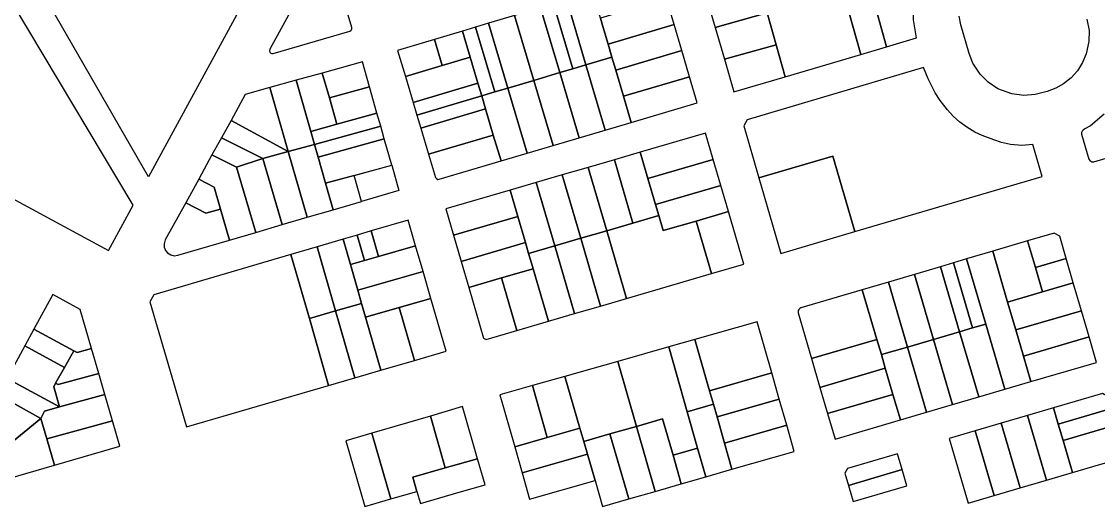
# Model space of a CAD drawing. Header units: metres. Extents: x 263639 to 269142, y 7370519 to 7372711.
# Drawn here: x 264866 to 265420, y 7370521 to 7370771 of the extents above; entities that cross this region are included whole.
import ezdxf

# ---------------------------------------------------------------- set-up
doc = ezdxf.new("R2010")
doc.units = ezdxf.units.M
doc.layers.add('LOTE', color=7, linetype='Continuous')

msp = doc.modelspace()

# ---------------------------------------------------------------- linework, layer by layer
at = {"layer": 'LOTE', "color": 7}
for points in [[(264860.97, 7371100.57), (264954.11, 7370944.66), (265014.41, 7370843.85), (264931.25, 7370690.63), (264868.16, 7370800.24), (264827.16, 7370867.04), (264725.48, 7371032.23), (264825.46, 7371093.16), (264860.97, 7371100.57)], [(264654.43, 7370791.47), (264910.69, 7370652.75), (264923.39, 7370676.16), (264715.03, 7371024.47), (264711.06, 7371025.39), (264564.25, 7370939.32), (264654.43, 7370791.47)], [(265021.44, 7370807.24), (264993.67, 7370756.37), (264993.48, 7370755.62), (264993.7, 7370754.88), (264994.19, 7370754.39), (264994.76, 7370754.17), (264995.4, 7370754.22), (265034.86, 7370765.69), (265035.41, 7370765.98), (265035.79, 7370766.46), (265035.94, 7370766.97), (265035.88, 7370767.56), (265024.19, 7370806.95), (265021.44, 7370807.24)], [(265223.1, 7370767.55), (265249.83, 7370775.09), (265245, 7370792.23), (265218.14, 7370784.65), (265223.1, 7370767.55)], [(265311.29, 7370757.66), (265305.22, 7370779.17), (265302.21, 7370789.86), (265288.88, 7370786.1), (265298.01, 7370753.73), (265311.29, 7370757.66)], [(265156.51, 7370748.32), (265146.58, 7370781.8), (265139.87, 7370779.79), (265149.79, 7370746.33), (265156.51, 7370748.32)], [(265169.91, 7370752.29), (265167.91, 7370759.02), (265165.24, 7370768.03), (265163.93, 7370772.44), (265159.97, 7370785.8), (265146.58, 7370781.8), (265156.51, 7370748.32), (265169.91, 7370752.29)], [(265167.91, 7370759.02), (265201.9, 7370769.09), (265197.92, 7370782.52), (265181.22, 7370777.57), (265163.93, 7370772.44), (265165.24, 7370768.03), (265167.91, 7370759.02)], [(265298.01, 7370753.73), (265288.88, 7370786.1), (265275.57, 7370782.35), (265262.91, 7370778.78), (265249.83, 7370775.09), (265254.45, 7370758.73), (265259.1, 7370742.23), (265298.01, 7370753.73)], [(265325.77, 7370784.96), (265305.22, 7370779.17), (265311.29, 7370757.66), (265326.8, 7370762.24), (265325.26, 7370771.45), (265325.06, 7370776.72), (265325.77, 7370784.96)], [(265143.08, 7370744.34), (265133.17, 7370777.79), (265119.75, 7370773.78), (265129.66, 7370740.36), (265143.08, 7370744.34)], [(265149.79, 7370746.33), (265139.87, 7370779.79), (265133.17, 7370777.79), (265143.08, 7370744.34), (265149.79, 7370746.33)], [(265106.34, 7370769.78), (265099.63, 7370767.77), (265109.53, 7370734.39), (265116.24, 7370736.38), (265106.34, 7370769.78)], [(265116.24, 7370736.38), (265129.66, 7370740.36), (265119.75, 7370773.78), (265106.34, 7370769.78), (265116.24, 7370736.38)], [(265227.84, 7370751.23), (265254.45, 7370758.73), (265249.83, 7370775.09), (265223.1, 7370767.55), (265227.84, 7370751.23)], [(265096.92, 7370752.28), (265092.92, 7370765.77), (265078.55, 7370761.48), (265082.54, 7370748.02), (265096.92, 7370752.28)], [(265099.63, 7370767.77), (265092.92, 7370765.77), (265096.92, 7370752.28), (265100.9, 7370738.86), (265102.82, 7370732.4), (265109.53, 7370734.39), (265099.63, 7370767.77)], [(265171.89, 7370745.6), (265205.88, 7370755.67), (265201.9, 7370769.09), (265167.91, 7370759.02), (265169.91, 7370752.29), (265171.89, 7370745.6)], [(265082.54, 7370748.02), (265078.55, 7370761.48), (265059.48, 7370755.78), (265063.5, 7370742.37), (265082.54, 7370748.02)], [(265259.1, 7370742.23), (265254.45, 7370758.73), (265227.84, 7370751.23), (265232.72, 7370734.43), (265259.1, 7370742.23)], [(265175.87, 7370732.17), (265209.86, 7370742.25), (265205.88, 7370755.67), (265171.89, 7370745.6), (265175.87, 7370732.17)], [(265024.4, 7370731.29), (265045.07, 7370736.97), (265041.41, 7370749.89), (265020.7, 7370744.14), (265024.4, 7370731.29)], [(265063.5, 7370742.37), (265067.52, 7370728.96), (265100.9, 7370738.86), (265096.92, 7370752.28), (265082.54, 7370748.02), (265063.5, 7370742.37)], [(265143.08, 7370744.34), (265153.03, 7370710.81), (265166.45, 7370714.78), (265156.51, 7370748.32), (265149.79, 7370746.33), (265143.08, 7370744.34)], [(265166.45, 7370714.78), (265179.85, 7370718.76), (265175.87, 7370732.17), (265171.89, 7370745.6), (265169.91, 7370752.29), (265156.51, 7370748.32), (265166.45, 7370714.78)], [(265014.77, 7370714.13), (265028.27, 7370717.84), (265024.4, 7370731.29), (265020.7, 7370744.14), (265007.21, 7370740.4), (265014.77, 7370714.13)], [(265129.66, 7370740.36), (265139.6, 7370706.83), (265153.03, 7370710.81), (265143.08, 7370744.34), (265129.66, 7370740.36)], [(265179.85, 7370718.76), (265213.84, 7370728.83), (265209.86, 7370742.25), (265175.87, 7370732.17), (265179.85, 7370718.76)], [(265330.27, 7370746.96), (265239.45, 7370720.12), (265237.74, 7370717), (265245.55, 7370690.19), (265283.61, 7370701.28), (265294.91, 7370662.51), (265391.44, 7370690.94), (265386.61, 7370707.42), (265381.04, 7370706.92), (265375.08, 7370707.33), (265370.49, 7370708.37), (265366.51, 7370709.75), (265360.62, 7370712), (265356.81, 7370713.74), (265352.66, 7370716.25), (265348.99, 7370718.93), (265345.66, 7370721.96), (265342.66, 7370725.26), (265338.92, 7370729.97), (265336.38, 7370733.92), (265332.65, 7370741.12), (265330.27, 7370746.96)], [(265003.2, 7370703.69), (264993.72, 7370736.65), (264981.08, 7370733.14), (264973.74, 7370719.79), (265003.2, 7370703.69)], [(265016.7, 7370707.4), (265014.77, 7370714.13), (265007.21, 7370740.4), (264993.72, 7370736.65), (265003.2, 7370703.69), (265016.7, 7370707.4)], [(265028.27, 7370717.84), (265048.89, 7370723.5), (265045.07, 7370736.97), (265024.4, 7370731.29), (265028.27, 7370717.84)], [(265102.82, 7370732.4), (265100.9, 7370738.86), (265067.52, 7370728.96), (265069.45, 7370722.51), (265102.82, 7370732.4)], [(265109.53, 7370734.39), (265102.82, 7370732.4), (265104.82, 7370725.63), (265108.8, 7370712.21), (265112.76, 7370698.87), (265126.18, 7370702.85), (265116.24, 7370736.38), (265109.53, 7370734.39)], [(265116.24, 7370736.38), (265126.18, 7370702.85), (265139.6, 7370706.83), (265129.66, 7370740.36), (265116.24, 7370736.38)], [(265069.45, 7370722.51), (265071.48, 7370715.74), (265104.82, 7370725.63), (265102.82, 7370732.4), (265069.45, 7370722.51)], [(265071.48, 7370715.74), (265075.49, 7370702.33), (265108.8, 7370712.21), (265104.82, 7370725.63), (265071.48, 7370715.74)], [(264990.07, 7370700.09), (265003.2, 7370703.69), (264973.74, 7370719.79), (264968.75, 7370710.72), (264990.07, 7370700.09)], [(265050.8, 7370716.76), (265048.89, 7370723.5), (265028.27, 7370717.84), (265014.77, 7370714.13), (265016.7, 7370707.4), (265050.8, 7370716.76)], [(265016.7, 7370707.4), (265018.58, 7370700.86), (265052.65, 7370710.21), (265050.8, 7370716.76), (265016.7, 7370707.4)], [(264976.58, 7370695.64), (264990.07, 7370700.09), (264968.75, 7370710.72), (264963.92, 7370701.95), (264976.58, 7370695.64)], [(265018.58, 7370700.86), (265022.45, 7370687.4), (265036.92, 7370691.37), (265056.47, 7370696.74), (265052.65, 7370710.21), (265018.58, 7370700.86)], [(265075.49, 7370702.33), (265079.06, 7370690.41), (265079.51, 7370689.78), (265080.23, 7370689.4), (265080.93, 7370689.44), (265112.76, 7370698.87), (265108.8, 7370712.21), (265075.49, 7370702.33)], [(265222.01, 7370699.69), (265218.05, 7370713.22), (265184.46, 7370703.4), (265188.41, 7370689.88), (265222.01, 7370699.69)], [(265000.09, 7370666.1), (265012.93, 7370669.86), (265003.2, 7370703.69), (264990.07, 7370700.09), (265000.09, 7370666.1)], [(265003.2, 7370703.69), (265012.93, 7370669.86), (265026.37, 7370673.8), (265022.45, 7370687.4), (265018.58, 7370700.86), (265016.7, 7370707.4), (265003.2, 7370703.69)], [(265193.98, 7370670.81), (265192.34, 7370676.44), (265188.41, 7370689.88), (265184.46, 7370703.4), (265171.15, 7370699.51), (265180.67, 7370666.92), (265193.98, 7370670.81)], [(264976.58, 7370695.64), (264963.92, 7370701.95), (264957.08, 7370689.5), (264965, 7370685.39), (264968.34, 7370674.08), (264973.02, 7370658.17), (264986.46, 7370662.11), (264976.58, 7370695.64)], [(264986.46, 7370662.11), (265000.09, 7370666.1), (264990.07, 7370700.09), (264976.58, 7370695.64), (264986.46, 7370662.11)], [(265180.67, 7370666.92), (265171.15, 7370699.51), (265157.71, 7370695.58), (265167.23, 7370662.99), (265180.67, 7370666.92)], [(265225.93, 7370686.26), (265222.01, 7370699.69), (265188.41, 7370689.88), (265192.34, 7370676.44), (265225.93, 7370686.26)], [(265283.61, 7370701.28), (265245.55, 7370690.19), (265256.89, 7370651.31), (265294.91, 7370662.51), (265283.61, 7370701.28)], [(265056.47, 7370696.74), (265060.17, 7370683.71), (265040.98, 7370678.08), (265037.19, 7370691.45), (265056.47, 7370696.74)], [(265167.23, 7370662.99), (265157.71, 7370695.58), (265144.27, 7370691.66), (265153.79, 7370659.07), (265167.23, 7370662.99)], [(264960.77, 7370672), (264968.34, 7370674.08), (264965, 7370685.39), (264957.08, 7370689.5), (264950.41, 7370677.38), (264960.77, 7370672)], [(265022.45, 7370687.4), (265026.37, 7370673.8), (265040.98, 7370678.08), (265037.19, 7370691.45), (265022.45, 7370687.4)], [(265117.48, 7370683.83), (265121.43, 7370670.3), (265125.36, 7370656.86), (265127, 7370651.24), (265140.44, 7370655.16), (265130.92, 7370687.75), (265117.48, 7370683.83)], [(265130.92, 7370687.75), (265140.44, 7370655.16), (265153.79, 7370659.07), (265144.27, 7370691.66), (265130.92, 7370687.75)], [(265084.36, 7370674.15), (265088.32, 7370660.62), (265121.43, 7370670.3), (265117.48, 7370683.83), (265084.36, 7370674.15)], [(265196.27, 7370663), (265213.19, 7370667.95), (265229.86, 7370672.82), (265225.93, 7370686.26), (265192.34, 7370676.44), (265193.98, 7370670.81), (265196.27, 7370663)], [(264950.41, 7370677.38), (264939.89, 7370658.26), (264939.25, 7370656.21), (264939.32, 7370654.51), (264939.96, 7370652.84), (264941.05, 7370651.5), (264942.65, 7370650.51), (264944.36, 7370650.12), (264946.26, 7370650.33), (264973.02, 7370658.17), (264968.34, 7370674.08), (264960.77, 7370672), (264950.41, 7370677.38)], [(265121.43, 7370670.3), (265088.32, 7370660.62), (265092.24, 7370647.18), (265125.36, 7370656.86), (265121.43, 7370670.3)], [(265221.11, 7370640.87), (265213.19, 7370667.95), (265196.27, 7370663), (265193.98, 7370670.81), (265180.67, 7370666.92), (265167.23, 7370662.99), (265177.43, 7370628.1), (265221.11, 7370640.87)], [(265237.78, 7370645.74), (265229.86, 7370672.82), (265213.19, 7370667.95), (265221.11, 7370640.87), (265237.78, 7370645.74)], [(265064.88, 7370668.41), (265045.85, 7370662.84), (265049.64, 7370649.66), (265068.74, 7370655.16), (265064.88, 7370668.41)], [(265031.45, 7370658.62), (265035.23, 7370645.51), (265042.43, 7370647.58), (265038.65, 7370660.73), (265031.45, 7370658.62)], [(265038.65, 7370660.73), (265042.43, 7370647.58), (265049.64, 7370649.66), (265045.85, 7370662.84), (265038.65, 7370660.73)], [(265153.79, 7370659.07), (265140.44, 7370655.16), (265150.64, 7370620.27), (265163.99, 7370624.17), (265153.79, 7370659.07)], [(265163.99, 7370624.17), (265177.43, 7370628.1), (265167.23, 7370662.99), (265153.79, 7370659.07), (265163.99, 7370624.17)], [(265400.46, 7370660.13), (265397.62, 7370661.71), (265383.96, 7370657.69), (265387.94, 7370644.1), (265403.8, 7370648.75), (265400.46, 7370660.13)], [(265004.58, 7370650.74), (265014.07, 7370617.81), (265027.52, 7370621.68), (265018.02, 7370654.68), (265004.58, 7370650.74)], [(265018.02, 7370654.68), (265027.52, 7370621.68), (265040.97, 7370625.56), (265039.03, 7370632.28), (265035.23, 7370645.51), (265031.45, 7370658.62), (265018.02, 7370654.68)], [(265068.74, 7370655.16), (265049.64, 7370649.66), (265042.43, 7370647.58), (265035.23, 7370645.51), (265039.03, 7370632.28), (265072.6, 7370641.95), (265068.74, 7370655.16)], [(265125.36, 7370656.86), (265092.24, 7370647.18), (265096.17, 7370633.75), (265112.97, 7370638.66), (265129.29, 7370643.42), (265128.59, 7370645.81), (265127, 7370651.24), (265125.36, 7370656.86)], [(265127, 7370651.24), (265128.59, 7370645.81), (265129.29, 7370643.42), (265137.2, 7370616.34), (265150.64, 7370620.27), (265140.44, 7370655.16), (265127, 7370651.24)], [(265365.97, 7370652.38), (265373.62, 7370626.26), (265391.63, 7370631.54), (265387.94, 7370644.1), (265383.96, 7370657.69), (265365.97, 7370652.38)], [(265023.98, 7370583.36), (265014.07, 7370617.81), (265004.58, 7370650.74), (264933.93, 7370630.04), (264931.89, 7370626.32), (264950.74, 7370562.02), (265023.98, 7370583.36)], [(265345.83, 7370646.44), (265345.83, 7370646.44), (265355.64, 7370612.94), (265362.36, 7370614.91), (265352.54, 7370648.42), (265345.83, 7370646.44)], [(265352.54, 7370648.42), (265362.36, 7370614.91), (265372.2, 7370581.32), (265385.64, 7370585.26), (265381.79, 7370598.38), (265377.84, 7370611.87), (265373.62, 7370626.26), (265365.97, 7370652.38), (265352.54, 7370648.42)], [(265403.8, 7370648.75), (265387.94, 7370644.1), (265391.63, 7370631.54), (265407.48, 7370636.18), (265403.8, 7370648.75)], [(265112.97, 7370638.66), (265120.89, 7370611.57), (265137.2, 7370616.34), (265129.29, 7370643.42), (265112.97, 7370638.66)], [(265325.68, 7370640.5), (265335.49, 7370607.04), (265348.93, 7370610.97), (265339.11, 7370644.46), (265325.68, 7370640.5)], [(265345.83, 7370646.44), (265339.11, 7370644.46), (265348.93, 7370610.97), (265355.64, 7370612.94), (265345.83, 7370646.44)], [(265072.6, 7370641.95), (265039.03, 7370632.28), (265040.97, 7370625.56), (265043.03, 7370618.4), (265060.33, 7370623.38), (265076.64, 7370628.07), (265072.6, 7370641.95)], [(265096.17, 7370633.75), (265103.81, 7370607.62), (265105.05, 7370606.94), (265120.89, 7370611.57), (265112.97, 7370638.66), (265096.17, 7370633.75)], [(265298.83, 7370632.58), (265306.31, 7370607.04), (265308.62, 7370599.16), (265322.06, 7370603.1), (265312.26, 7370636.54), (265298.83, 7370632.58)], [(265312.26, 7370636.54), (265322.06, 7370603.1), (265335.49, 7370607.04), (265325.68, 7370640.5), (265312.26, 7370636.54)], [(265272.67, 7370597.18), (265306.31, 7370607.04), (265298.83, 7370632.58), (265267.16, 7370623.23), (265266.56, 7370622.95), (265266.08, 7370622.47), (265265.8, 7370621.88), (265265.71, 7370621.32), (265265.79, 7370620.75), (265272.67, 7370597.18)], [(265407.48, 7370636.18), (265391.63, 7370631.54), (265373.62, 7370626.26), (265377.84, 7370611.87), (265411.7, 7370621.79), (265407.48, 7370636.18)], [(264881.93, 7370630.1), (264872.23, 7370612.29), (264892.77, 7370601.15), (264894.43, 7370600.25), (264901.89, 7370602.3), (264896.1, 7370622.35), (264881.93, 7370630.1)], [(265050.87, 7370591.19), (265043.03, 7370618.4), (265040.97, 7370625.56), (265027.52, 7370621.68), (265037.43, 7370587.28), (265050.87, 7370591.19)], [(265076.64, 7370628.07), (265060.33, 7370623.38), (265068.15, 7370596.23), (265084.54, 7370601), (265076.64, 7370628.07)], [(265037.43, 7370587.28), (265027.52, 7370621.68), (265014.07, 7370617.81), (265023.98, 7370583.36), (265037.43, 7370587.28)], [(265068.15, 7370596.23), (265060.33, 7370623.38), (265043.03, 7370618.4), (265050.87, 7370591.19), (265068.15, 7370596.23)], [(265411.7, 7370621.79), (265377.84, 7370611.87), (265381.79, 7370598.38), (265415.65, 7370608.3), (265411.7, 7370621.79)], [(265252.2, 7370589.74), (265244.66, 7370616.12), (265212.58, 7370607), (265220.14, 7370580.57), (265252.2, 7370589.74)], [(265372.2, 7370581.32), (265362.36, 7370614.91), (265355.64, 7370612.94), (265348.93, 7370610.97), (265358.77, 7370577.38), (265372.2, 7370581.32)], [(264872.23, 7370612.29), (264867.55, 7370603.7), (264887.98, 7370592.61), (264892.77, 7370601.15), (264872.23, 7370612.29)], [(265358.77, 7370577.38), (265348.93, 7370610.97), (265335.49, 7370607.04), (265345.33, 7370573.45), (265358.77, 7370577.38)], [(264858.42, 7370586.93), (264885.4, 7370572.3), (264882.4, 7370582.67), (264883.39, 7370584.44), (264887.98, 7370592.61), (264867.55, 7370603.7), (264858.42, 7370586.93)], [(265208.67, 7370569.75), (265222.13, 7370573.6), (265220.14, 7370580.57), (265212.58, 7370607), (265199.11, 7370603.18), (265208.67, 7370569.75)], [(265277, 7370582.32), (265310.67, 7370592.18), (265308.62, 7370599.16), (265306.31, 7370607.04), (265272.67, 7370597.18), (265277, 7370582.32)], [(265345.33, 7370573.45), (265335.49, 7370607.04), (265322.06, 7370603.1), (265331.9, 7370569.51), (265345.33, 7370573.45)], [(265415.65, 7370608.3), (265381.79, 7370598.38), (265385.64, 7370585.26), (265419.5, 7370595.18), (265415.65, 7370608.3)], [(264901.89, 7370602.3), (264894.43, 7370600.25), (264892.77, 7370601.15), (264887.98, 7370592.61), (264883.39, 7370584.44), (264884.65, 7370583.76), (264905.59, 7370589.52), (264901.89, 7370602.3)], [(265195.98, 7370566.12), (265201.34, 7370547.38), (265214.03, 7370551.01), (265208.67, 7370569.75), (265199.11, 7370603.18), (265172.85, 7370595.72), (265182.47, 7370562.26), (265195.98, 7370566.12)], [(265331.9, 7370569.51), (265322.06, 7370603.1), (265308.62, 7370599.16), (265310.67, 7370592.18), (265314.62, 7370578.69), (265318.46, 7370565.57), (265331.9, 7370569.51)], [(265172.85, 7370595.72), (265159.48, 7370591.92), (265145.62, 7370587.98), (265153.37, 7370561.32), (265155.35, 7370554.5), (265168.77, 7370558.34), (265182.47, 7370562.26), (265172.85, 7370595.72)], [(265280.93, 7370568.82), (265314.62, 7370578.69), (265310.67, 7370592.18), (265277, 7370582.32), (265280.93, 7370568.82)], [(264858.42, 7370586.93), (264853.79, 7370578.42), (264875.74, 7370566.29), (264877.61, 7370570.15), (264885.4, 7370572.3), (264858.42, 7370586.93)], [(264905.59, 7370589.52), (264884.65, 7370583.76), (264883.39, 7370584.44), (264882.4, 7370582.67), (264885.4, 7370572.3), (264908.71, 7370578.71), (264905.59, 7370589.52)], [(265145.62, 7370587.98), (265128.94, 7370583.24), (265136.58, 7370556.52), (265153.37, 7370561.32), (265145.62, 7370587.98)], [(265256.05, 7370576.28), (265252.2, 7370589.74), (265220.14, 7370580.57), (265222.13, 7370573.6), (265223.99, 7370567.11), (265256.05, 7370576.28)], [(265136.58, 7370556.52), (265128.94, 7370583.24), (265112.16, 7370578.47), (265119.81, 7370551.72), (265136.58, 7370556.52)], [(264841.65, 7370556.13), (264854.63, 7370549.09), (264875.74, 7370566.29), (264853.79, 7370578.42), (264841.65, 7370556.13)], [(264908.71, 7370578.71), (264885.4, 7370572.3), (264877.61, 7370570.15), (264875.74, 7370566.29), (264878.83, 7370555.86), (264912.63, 7370565.16), (264908.71, 7370578.71)], [(265223.99, 7370567.11), (265227.84, 7370553.65), (265259.9, 7370562.82), (265256.05, 7370576.28), (265223.99, 7370567.11)], [(265318.46, 7370565.57), (265314.62, 7370578.69), (265280.93, 7370568.82), (265284.76, 7370555.7), (265318.46, 7370565.57)], [(265424.52, 7370578.04), (265422.46, 7370579.16), (265397.25, 7370571.76), (265399.72, 7370563.34), (265426.53, 7370571.19), (265424.52, 7370578.04)], [(265092.88, 7370572.41), (265076.38, 7370567.58), (265084.05, 7370540.83), (265100.7, 7370545.6), (265092.88, 7370572.41)], [(265214.03, 7370551.01), (265218.24, 7370536.29), (265231.7, 7370540.15), (265227.84, 7370553.65), (265223.99, 7370567.11), (265222.13, 7370573.6), (265208.67, 7370569.75), (265214.03, 7370551.01)], [(265383.82, 7370567.81), (265393.59, 7370534.5), (265407.02, 7370538.43), (265402.18, 7370554.96), (265399.72, 7370563.34), (265397.25, 7370571.76), (265383.82, 7370567.81)], [(265426.53, 7370571.19), (265399.72, 7370563.34), (265402.18, 7370554.96), (265428.98, 7370562.81), (265426.53, 7370571.19)], [(264882.88, 7370542.25), (264878.83, 7370555.86), (264875.74, 7370566.29), (264854.63, 7370549.09), (264858.68, 7370535.2), (264882.88, 7370542.25)], [(264912.63, 7370565.16), (264878.83, 7370555.86), (264882.88, 7370542.25), (264916.42, 7370552.03), (264912.63, 7370565.16)], [(265046.31, 7370558.77), (265056.01, 7370524.88), (265069.47, 7370528.73), (265067.37, 7370536.06), (265084.05, 7370540.83), (265076.38, 7370567.58), (265046.31, 7370558.77)], [(265182.47, 7370562.26), (265192.09, 7370528.78), (265205.55, 7370532.65), (265201.34, 7370547.38), (265195.98, 7370566.12), (265182.47, 7370562.26)], [(265370.39, 7370563.87), (265380.15, 7370530.56), (265393.59, 7370534.5), (265383.82, 7370567.81), (265370.39, 7370563.87)], [(265155.35, 7370554.5), (265153.37, 7370561.32), (265136.58, 7370556.52), (265119.81, 7370551.72), (265123.65, 7370538.26), (265157.28, 7370547.87), (265155.35, 7370554.5)], [(265192.09, 7370528.78), (265182.47, 7370562.26), (265168.77, 7370558.34), (265178.64, 7370524.92), (265192.09, 7370528.78)], [(265231.7, 7370540.15), (265263.75, 7370549.36), (265259.9, 7370562.82), (265227.84, 7370553.65), (265231.7, 7370540.15)], [(265343.52, 7370555.98), (265353.28, 7370522.69), (265366.72, 7370526.62), (265356.96, 7370559.92), (265343.52, 7370555.98)], [(265356.96, 7370559.92), (265366.72, 7370526.62), (265380.15, 7370530.56), (265370.39, 7370563.87), (265356.96, 7370559.92)], [(265428.98, 7370562.81), (265402.18, 7370554.96), (265407.02, 7370538.43), (265420.46, 7370542.37), (265433.82, 7370546.29), (265428.98, 7370562.81)], [(265032.87, 7370554.83), (265042.56, 7370521.02), (265056.01, 7370524.88), (265046.31, 7370558.77), (265032.87, 7370554.83)], [(265155.35, 7370554.5), (265157.28, 7370547.87), (265161.19, 7370534.43), (265165.09, 7370521.03), (265178.64, 7370524.92), (265168.77, 7370558.34), (265155.35, 7370554.5)], [(265157.28, 7370547.87), (265123.65, 7370538.26), (265127.5, 7370524.8), (265161.19, 7370534.43), (265157.28, 7370547.87)], [(265201.34, 7370547.38), (265205.55, 7370532.65), (265218.24, 7370536.29), (265214.03, 7370551.01), (265201.34, 7370547.38)], [(265291.7, 7370531.89), (265319.31, 7370539.98), (265316.91, 7370548.16), (265291.27, 7370540.63), (265289.89, 7370538.1), (265291.7, 7370531.89)], [(265100.7, 7370545.6), (265084.05, 7370540.83), (265067.37, 7370536.06), (265069.47, 7370528.73), (265071.23, 7370522.6), (265091.25, 7370528.33), (265104.62, 7370532.16), (265100.7, 7370545.6)], [(265321.74, 7370531.68), (265319.31, 7370539.98), (265291.7, 7370531.89), (265294.12, 7370523.59), (265321.74, 7370531.68)]]:
    msp.add_lwpolyline(points, close=True, dxfattribs=at)
for points in [[(265414.46, 7370771.93), (265415.56, 7370766.04), (265415.51, 7370760.41), (265414.16, 7370754.11), (265412.22, 7370749.52), (265409.57, 7370745.36), (265406.34, 7370741.75), (265402.45, 7370738.63), (265398.46, 7370736.35), (265394.1, 7370734.7), (265387.8, 7370733.06), (265382.04, 7370732.62), (265375.86, 7370733.4), (265368.69, 7370736.08), (265363.65, 7370739.43), (265359.55, 7370743.52), (265355.81, 7370749.3), (265353.9, 7370754.18), (265349.58, 7370768.91), (265348.62, 7370773.49)], [(265423.31, 7370722.99), (265416.26, 7370716.97), (265413.41, 7370715.42), (265412.51, 7370714.81), (265412.05, 7370714.22), (265411.77, 7370713.46), (265411.77, 7370712.6), (265415.44, 7370699.88), (265416.02, 7370699.05), (265417.04, 7370698.41), (265418.12, 7370698.43), (265547.52, 7370736.89)]]:
    msp.add_lwpolyline(points, dxfattribs=at)

doc.saveas('drawing.dxf')
